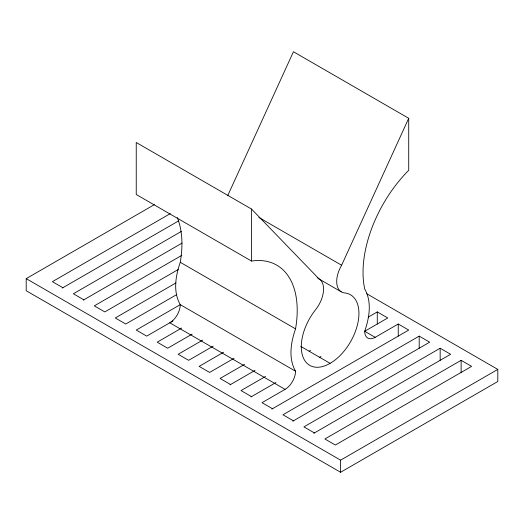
<?xml version="1.0" encoding="UTF-8"?>
<svg xmlns="http://www.w3.org/2000/svg" width="524" height="524" viewBox="0 0 524 524"><rect width="100%" height="100%" fill="white"/><g stroke="black" fill="none" stroke-linecap="round" stroke-linejoin="round"><path stroke-width="0.79" d="M177.25 217.526A98.853 57.07 -60 0 1 180.263 262.301C175.606 275.755 172.841 291.672 180.263 304.654L295.543 371.208A14.823 8.554 -60 0 1 285.063 389.365L262 402.674L272.48 408.727M227.691 195.707L293.44 51.738L408.72 118.3L341.615 265.236A22.827 13.179 -60 0 0 344.53 292.929A40.761 23.534 -60 0 1 352.2 338.714A40.761 23.534 -60 0 1 308.04 364.206A40.761 23.534 -60 0 1 315.71 309.566A22.827 13.179 -60 0 0 318.625 278.506L251.52 209.056L136.24 142.502L136.24 194.502L251.52 261.057A98.853 57.07 -60 0 1 295.543 328.856C290.886 342.31 288.121 358.226 295.543 371.208M271.884 409.074L408.72 330.068L398.24 324.022L375.177 337.332L364.697 331.286C369.354 317.832 372.119 301.909 364.697 288.927A98.853 57.07 -60 0 1 408.72 170.3L408.72 118.3M366.8 293.767L497.8 369.4L497.8 381.498L340.6 472.262L26.2 290.741L26.2 278.644L154.37 204.642M170.287 213.602L52.4 281.663L62.88 287.715M62.284 288.062L178.756 220.814M181.363 231.412L73.36 293.767L83.84 299.82M83.244 300.16L182.07 243.103M181.854 255.332L94.32 305.865L104.8 311.918L178.324 269.474M175.985 282.921L115.28 317.97L125.76 324.022L176.693 294.612M180.714 304.392L136.24 330.068L146.72 336.12L172.946 320.976M181.671 328.044L157.2 342.172L167.68 348.224L192.151 334.096M202.631 340.142L178.16 354.27L188.64 360.322L213.111 346.194M223.591 352.246L199.12 366.374L209.6 372.426L234.071 358.298M244.551 364.344L220.08 378.472L230.56 384.524M229.964 384.871L255.031 370.396M265.511 376.448L241.04 390.577L251.52 396.629M309.16 351.25L310.568 350.432M368.195 317.164L377.28 311.918L387.76 317.97L364.573 331.358M250.924 396.969L275.991 382.5M319.64 357.296L321.048 356.484M292.844 421.172L429.68 342.172L419.2 336.12L282.96 414.779L293.44 420.831M313.804 433.276L450.64 354.27L440.16 348.224L303.92 426.877L314.4 432.929M461.12 360.322L324.88 438.981L335.36 445.033L471.6 366.374L461.12 360.322L461.12 372.426M26.2 278.644L340.6 460.157L497.8 369.4M258.869 217.46L341.615 265.236M317.21 277.687L318.625 278.506M318.599 278.742L341.229 291.809M180.263 262.301L295.543 328.856M300.776 346.41L330.12 363.348M285.063 389.365L169.783 322.804A14.823 8.554 -60 0 0 180.263 304.654M440.16 348.224L440.16 360.322M419.2 336.12L419.2 348.224M398.24 324.022L398.24 336.12M377.28 311.918L377.28 324.022M340.6 460.157L340.6 472.262M251.52 209.056L251.52 261.057M375.177 337.332A14.823 8.554 -60 0 1 364.697 331.286"/></g></svg>
